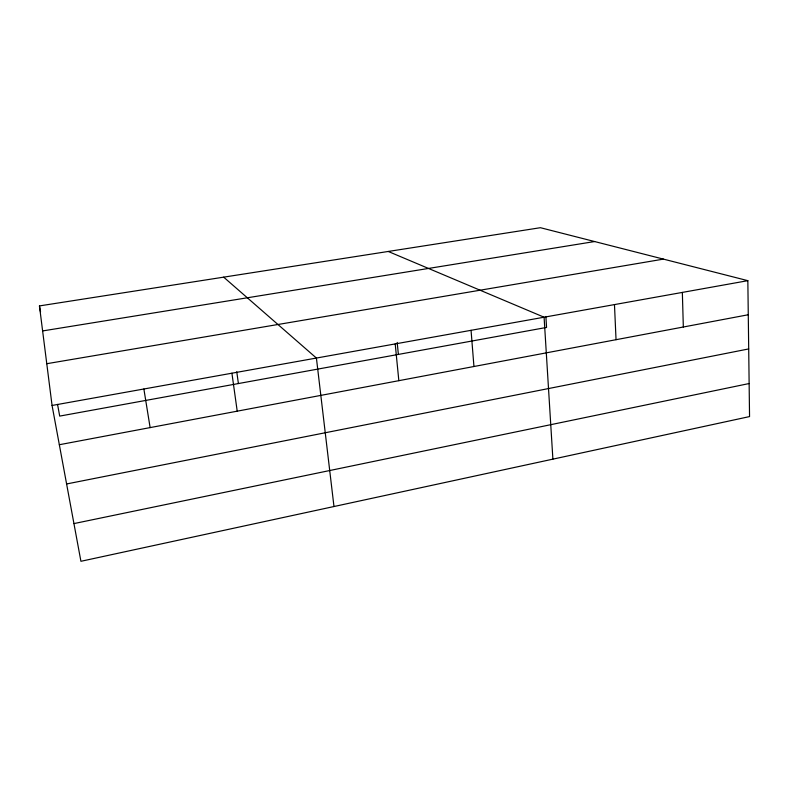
<?xml version="1.0" encoding="UTF-8"?>
<svg xmlns="http://www.w3.org/2000/svg" width="789" height="789" viewBox="0 0 789 789"><rect width="100%" height="100%" fill="white"/><g stroke="black" fill="none" stroke-linecap="round" stroke-linejoin="round"><path stroke-width="1.18" d="M73.939 523.59L749.136 383.533M66.601 483.963L748.702 348.925M59.333 444.73L748.278 314.752M52.064 405.467L747.844 280.667L749.55 416.582L80.922 561.295L52.064 405.467L39.45 305.915L540.416 227.705L747.844 280.667M46.768 363.709L663.45 259.117M42.616 330.936L594.61 241.542M388.257 251.464L544.085 317.217L552.892 459.149M223.681 277.156L316.409 358.058L333.974 506.528M39.45 305.915L40.545 311.902M57.548 404.392L59.698 416.099L546.56 327.435L545.88 316.448M143.874 388.997L150.127 427.599M231.917 373.207L237.213 411.168M236.759 371.727L238.396 383.553M397.192 342.426L398.366 354.419M395.21 343.915L398.839 380.673M471.053 330.315L473.942 366.51M614.473 304.593L616.041 339.704M682.347 292.423L683.333 327.011"/></g></svg>
